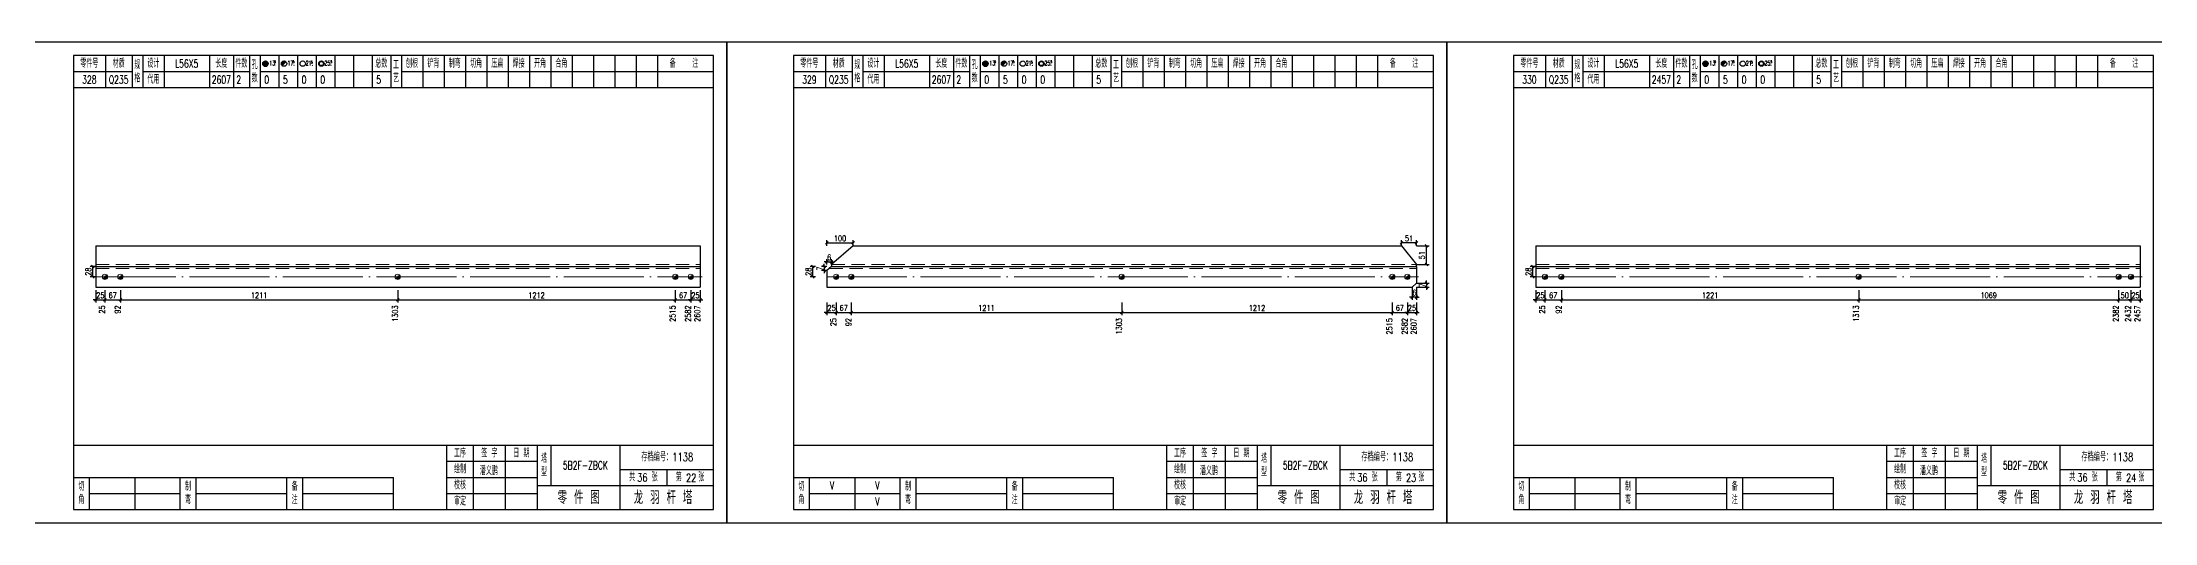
# Model space of a CAD drawing. Header units: millimetres. Extents: x 0 to 30240, y -10896 to -1348.
# Drawn here: x 5683 to 6476, y -2530 to -2350 of the extents above; entities that cross this region are included whole.
import ezdxf
from ezdxf.enums import TextEntityAlignment as Align

# ---------------------------------------------------------------- set-up
doc = ezdxf.new("R2010")
doc.units = ezdxf.units.MM
doc.header["$LTSCALE"] = 20
doc.header["$PDMODE"] = 1
doc.linetypes.add('DASHDOT2X', pattern=[1.75, 1.5, -0.125, 0, -0.125])
doc.linetypes.add('HIDDEN', pattern=[0.375, 0.25, -0.125])
for name, color, linetype, lineweight in [('1', 7, 'Continuous', 25), ('11', 3, 'Continuous', 13), ('2', 1, 'HIDDEN', 13), ('5', 1, 'Continuous', 13), ('7', 2, 'DASHDOT2X', 13)]:
    doc.layers.add(name, color=color, linetype=linetype, lineweight=lineweight)
doc.styles.get("Standard").update_dxf_attribs({"font": 'simplex', "width": 0.7, "bigfont": 'gbhzfs.shx'})
doc.styles.add('SYMBOL_TXT', font='txt.shx', dxfattribs={"width": 0.6})
doc.styles.add('TITLE_TXT', font='simplex.shx', dxfattribs={"width": 0.75, "height": 2.5, "bigfont": 'gbhzfs.shx'})
doc.dimstyles.get("Standard").update_dxf_attribs({"dimtxt": 2.1, "dimasz": 1, "dimexe": 1.05, "dimexo": 0, "dimgap": 0.63, "dimtad": 1, "dimzin": 0, "dimdsep": 46, "dimtxsty": 'standard', "dimblk": 'OBLIQUE', "dimblk1": 'OBLIQUE', "dimblk2": 'OBLIQUE', "dimcen": 0.09, "dimadec": 0, "dimazin": 0, "dimtfac": 1, "dimtdec": 1, "dimtix": 1, "dimtmove": 0, "dimatfit": 3, "dimfxl": 0, "dimtolj": 1, "dimtzin": 0, "dimarcsym": 0})
pattern_1 = [(0, (-3, 0), (0, 0.0125), [])]

# ---------------------------------------------------------------- blocks, each defined once
blk = doc.blocks.new('M12_HOLE')
h = blk.add_hatch()
h.set_pattern_fill('LINE', scale=0.1, style=0)
h.set_pattern_definition(pattern_1)
h.paths.add_polyline_path([(-5, 0, 1), (-1, 0, 1)])
at = {"color": 7}
blk.add_circle((-3, 0), 2, dxfattribs=at)
at = {"color": 7, "attachment_point": 1, "style": 'SYMBOL_TXT'}
for s, insert, char_height, width in [('13\\f??|b0|i0|c0|p54;.', (-0.1, 2.1), 3.5, 5.707), ('5', (3.7, 2.3), 1.8, 2.931)]:
    blk.add_mtext(s, dxfattribs=dict(at, insert=insert, char_height=char_height, width=width))
blk = doc.blocks.new('M16_HOLE')
h = blk.add_hatch()
h.set_pattern_fill('LINE', scale=0.1, style=0)
h.set_pattern_definition(pattern_1)
h.paths.add_polyline_path([(-1.6, 1.4, 0.668179), (-5, 0, 0.198912), (-4.4, -1.4)])
at = {"color": 7}
blk.add_circle((-3, 0), 2, dxfattribs=at)
at = {"color": 7, "attachment_point": 1, "style": 'SYMBOL_TXT'}
for s, insert, char_height, width in [('17.', (-0.4, 2.1), 3.5, 6.316), ('5', (3.6, 2.3), 1.8, 1.822)]:
    blk.add_mtext(s, dxfattribs=dict(at, insert=insert, char_height=char_height, width=width))
blk = doc.blocks.new('M20_HOLE')
at = {"color": 7}
blk.add_circle((-3, 0), 2, dxfattribs=at)
at = {"color": 7, "attachment_point": 1, "style": 'SYMBOL_TXT'}
for s, insert, char_height, width in [('21.', (-0.7, 2), 3.5, 6.074), ('5', (3.3, 2), 1.8, 1.458)]:
    blk.add_mtext(s, dxfattribs=dict(at, insert=insert, char_height=char_height, width=width))
blk = doc.blocks.new('M24_HOLE')
at = {"color": 7}
for radius in [2, 1.5]:
    blk.add_circle((-3, 0), radius, dxfattribs=at)
at = {"color": 7, "attachment_point": 1, "style": 'SYMBOL_TXT'}
for s, insert, char_height, width in [('25.', (-0.7, 2.1), 3.5, 2.429), ('5', (3.9, 2.3), 1.8, 1.944)]:
    blk.add_mtext(s, dxfattribs=dict(at, insert=insert, char_height=char_height, width=width))
blk = doc.blocks.new('JgCard')
for p, q in [((270, 180), (0, 180)), ((0, 180), (0, 0)), ((265, 175), (25, 175)), ((25, 175), (25, 5)), ((37, 175), (37, 163)), ((47, 175), (47, 163)), ((51, 175), (51, 163)), ((59, 175), (59, 163)), ((76, 175), (76, 163)), ((85, 175), (85, 163)), ((91, 175), (91, 163)), ((95, 175), (95, 163)), ((102, 175), (102, 163)), ((109, 175), (109, 163)), ((116, 175), (116, 163)), ((123, 175), (123, 163)), ((130, 175), (130, 163)), ((137, 175), (137, 163)), ((144, 175), (144, 163)), ((148, 175), (148, 163)), ((156, 175), (156, 163)), ((164, 175), (164, 163)), ((172, 175), (172, 163)), ((180, 175), (180, 163)), ((188, 175), (188, 163)), ((196, 175), (196, 163)), ((204, 175), (204, 163)), ((212, 175), (212, 163)), ((220, 175), (220, 163)), ((228, 175), (228, 163)), ((236, 175), (236, 163)), ((244, 175), (244, 163)), ((265, 5), (265, 175)), ((270, 0), (270, 180)), ((25, 169), (47, 169)), ((51, 169), (91, 169)), ((95, 169), (144, 169)), ((148, 169), (265, 169)), ((25, 163), (265, 163)), ((25, 29), (265, 29)), ((165, 5), (165, 29)), ((175, 5), (175, 29)), ((187, 5), (187, 29)), ((199, 5), (199, 29)), ((204, 29), (204, 14)), ((230, 5), (230, 29)), ((25, 17), (145, 17)), ((31, 5), (31, 17)), ((48, 17), (48, 5)), ((65, 5), (65, 17)), ((71, 5), (71, 17)), ((105, 5), (105, 17)), ((111, 5), (111, 17)), ((145, 5), (145, 17)), ((165, 23), (199, 23)), ((165, 17), (199, 17)), ((230, 20), (265, 20)), ((247.5, 20), (247.5, 14)), ((31, 11), (65, 11)), ((71, 11), (105, 11)), ((111, 11), (145, 11)), ((165, 11), (199, 11)), ((199, 14), (265, 14)), ((0, 0), (270, 0)), ((25, 5), (265, 5))]:
    blk.add_line(p, q)
blk.add_lwpolyline([(96.03, 171.99, -1), (98.03, 171.99, -1)], format="xyb", close=True)
blk.add_point((145, 96))
at = {"xscale": 0.5, "yscale": 0.5, "zscale": 0.5}
for name, p in [('M12_HOLE', (98.53, 171.99)), ('M16_HOLE', (105.5, 172)), ('M20_HOLE', (112.5, 172)), ('M24_HOLE', (119.5, 172))]:
    blk.add_blockref(name, p, dxfattribs=at)
at = {"style": 'TITLE_TXT', "width": 0.75}
for s, height, p in [('存档编号：1138', 3.076, (238.02, 23.07)), ('潘义鹏', 3, (177.45, 17.91)), ('龙 羽 杆 塔', 5, (235.17, 6.97))]:
    blk.add_text(s, height=height, dxfattribs=at).set_placement(p)
at = {"attachment_point": 5, "style": 'TITLE_TXT'}
for s, insert, char_height, width in [('零件号', (31, 172), 3, 15), ('材质', (42, 172), 3, 8), ('规格', (49, 169), 3, 4), ('代用', (55, 166), 3, 8), ('设计', (55, 172), 3, 8), ('长度', (80.5, 172), 3, 8), ('件数', (88, 172), 3, 6), ('孔数', (93, 169), 3, 4), ('总数', (140.5, 172), 3, 7), ('工\\P艺', (146, 169), 3, 4), ('刨根', (152, 172), 3, 8), ('铲背', (160, 172), 3, 8), ('制弯', (168, 172), 3, 8), ('切角', (176, 172), 3, 8), ('压扁', (184, 172), 3, 8), ('焊接', (192, 172), 3, 8), ('开角', (200, 172), 3, 8), ('合角', (208, 172), 3, 8), ('备    注', (254, 172), 3, 22), ('工序', (170, 26), 3, 10), ('签 字', (181, 26), 3, 12), ('日 期', (193, 26), 3, 12), ('塔\\P型', (201.5, 21.5), 3, 5), ('绘制', (170, 20), 3, 10), ('共    张', (238.75, 17), 3, 17.5), ('第    张', (256.25, 17), 3, 17.5), ('切\\P角', (28, 11), 3, 6), ('制\\P弯', (68, 11), 3, 6), ('备\\P注', (108, 11), 3, 6), ('校核', (170, 14), 3, 10), ('审定', (170, 8), 3, 10), ('零 件 图', (214.5, 9.5), 5, 31)]:
    blk.add_mtext(s, dxfattribs=dict(at, insert=insert, char_height=char_height, width=width))
blk = doc.blocks.new('M16')
for p, q in [((-0.71, -0.71), (0.71, 0.71)), ((-0.4, 0), (0.4, 0)), ((0, 0.4), (0, -0.4))]:
    blk.add_line(p, q)
blk.add_circle((0, 0), 1)
for radius in [0.8, 0.6, 0.4, 0.2]:
    blk.add_arc((0, 0), radius, 225, 45)
blk = doc.blocks.new('_Oblique')
at = {"color": 0, "linetype": 'ByBlock', "lineweight": -2}
blk.add_line((-0.5, -0.5), (0.5, 0.5), dxfattribs=at)
blk = doc.blocks.new('*D883')
at = {"layer": '11', "color": 0, "lineweight": -2}
for p, q in [((5703.4, -2446.95), (5702.4, -2446.95)), ((5703.4, -2443.27), (5703.4, -2448)), ((5703.4, -2446.95), (5706.84, -2446.95)), ((5706.84, -2443.27), (5706.84, -2448)), ((5706.84, -2446.95), (5707.84, -2446.95))]:
    blk.add_line(p, q, dxfattribs=at)
at = {"layer": 'Defpoints', "color": 0}
for p in [(5703.4, -2443.27), (5706.84, -2443.27), (5706.84, -2446.95)]:
    blk.add_point(p, dxfattribs=at)
at = {"layer": '11', "color": 0, "lineweight": -2}
blk.add_blockref('_Oblique', (5703.4, -2446.95), dxfattribs=at)
at = {"layer": '11', "color": 0, "lineweight": -2, "rotation": 180}
blk.add_blockref('_Oblique', (5706.84, -2446.95), dxfattribs=at)
at = {"layer": '11', "color": 0, "insert": (5705.12, -2445.27), "char_height": 2.1, "attachment_point": 5}
blk.add_mtext('\\A1;25', dxfattribs=at)
blk = doc.blocks.new('*D888')
at = {"layer": '11', "color": 0, "lineweight": -2}
for p, q in [((5926.56, -2446.95), (5925.56, -2446.95)), ((5926.56, -2443.27), (5926.56, -2448)), ((5926.56, -2446.95), (5930, -2446.95)), ((5930, -2443.27), (5930, -2448)), ((5930, -2446.95), (5931, -2446.95))]:
    blk.add_line(p, q, dxfattribs=at)
at = {"layer": 'Defpoints', "color": 0}
for p in [(5926.56, -2443.27), (5930, -2443.27), (5930, -2446.95)]:
    blk.add_point(p, dxfattribs=at)
at = {"layer": '11', "color": 0, "lineweight": -2}
blk.add_blockref('_Oblique', (5926.56, -2446.95), dxfattribs=at)
at = {"layer": '11', "color": 0, "lineweight": -2, "rotation": 180}
blk.add_blockref('_Oblique', (5930, -2446.95), dxfattribs=at)
at = {"layer": '11', "color": 0, "insert": (5928.28, -2445.27), "char_height": 2.1, "attachment_point": 5}
blk.add_mtext('\\A1;25', dxfattribs=at)
blk = doc.blocks.new('*D890')
at = {"layer": '11', "color": 0, "lineweight": -2}
for p, q in [((5977.6, -2451.67), (5976.6, -2451.67)), ((5977.6, -2448), (5977.6, -2452.72)), ((5977.6, -2451.67), (5981.04, -2451.67)), ((5981.04, -2448), (5981.04, -2452.72)), ((5981.04, -2451.67), (5982.04, -2451.67))]:
    blk.add_line(p, q, dxfattribs=at)
at = {"layer": 'Defpoints', "color": 0}
for p in [(5977.6, -2448), (5981.04, -2448), (5981.04, -2451.67)]:
    blk.add_point(p, dxfattribs=at)
at = {"layer": '11', "color": 0, "lineweight": -2}
blk.add_blockref('_Oblique', (5977.6, -2451.67), dxfattribs=at)
at = {"layer": '11', "color": 0, "lineweight": -2, "rotation": 180}
blk.add_blockref('_Oblique', (5981.04, -2451.67), dxfattribs=at)
at = {"layer": '11', "color": 0, "insert": (5979.32, -2449.99), "char_height": 2.1, "attachment_point": 5}
blk.add_mtext('\\A1;25', dxfattribs=at)
blk = doc.blocks.new('*D895')
at = {"layer": '11', "color": 0, "lineweight": -2}
for p, q in [((6195.26, -2451.67), (6194.26, -2451.67)), ((6195.26, -2448), (6195.26, -2452.72)), ((6195.26, -2451.67), (6198.7, -2451.67)), ((6198.7, -2448), (6198.7, -2452.72)), ((6198.7, -2451.67), (6199.7, -2451.67))]:
    blk.add_line(p, q, dxfattribs=at)
at = {"layer": 'Defpoints', "color": 0}
for p in [(6195.26, -2448), (6198.7, -2448), (6198.7, -2451.67)]:
    blk.add_point(p, dxfattribs=at)
at = {"layer": '11', "color": 0, "lineweight": -2}
blk.add_blockref('_Oblique', (6195.26, -2451.67), dxfattribs=at)
at = {"layer": '11', "color": 0, "lineweight": -2, "rotation": 180}
blk.add_blockref('_Oblique', (6198.7, -2451.67), dxfattribs=at)
at = {"layer": '11', "color": 0, "insert": (6196.98, -2449.99), "char_height": 2.1, "attachment_point": 5}
blk.add_mtext('\\A1;25', dxfattribs=at)
blk = doc.blocks.new('*D897')
at = {"layer": '11', "color": 0, "lineweight": -2}
for p, q in [((5977.6, -2433.76), (5977.6, -2431.66)), ((5979.25, -2433.76), (5979.25, -2431.66)), ((5977.6, -2432.71), (5976.6, -2432.71)), ((5977.6, -2432.71), (5979.25, -2432.71)), ((5979.25, -2432.71), (5980.25, -2432.71))]:
    blk.add_line(p, q, dxfattribs=at)
at = {"layer": 'Defpoints', "color": 0}
for p in [(5977.6, -2433.76), (5979.25, -2432.71), (5979.25, -2433.76)]:
    blk.add_point(p, dxfattribs=at)
at = {"layer": '11', "color": 0, "lineweight": -2}
blk.add_blockref('_Oblique', (5977.6, -2432.71), dxfattribs=at)
at = {"layer": '11', "color": 0, "lineweight": -2, "rotation": 180}
blk.add_blockref('_Oblique', (5979.25, -2432.71), dxfattribs=at)
at = {"layer": '11', "color": 0, "insert": (5978.43, -2431.03), "char_height": 2.1, "attachment_point": 5}
blk.add_mtext('\\A1;6', dxfattribs=at)
blk = doc.blocks.new('*D898')
at = {"layer": '11', "color": 0, "lineweight": -2}
for p, q in [((5977.6, -2434.45), (5975.5, -2434.45)), ((5977.6, -2435.98), (5975.5, -2435.98)), ((5976.55, -2434.45), (5976.55, -2433.45)), ((5976.55, -2434.45), (5976.55, -2435.98)), ((5976.55, -2435.98), (5976.55, -2436.98))]:
    blk.add_line(p, q, dxfattribs=at)
at = {"layer": 'Defpoints', "color": 0}
for p in [(5976.55, -2435.98), (5977.6, -2434.45), (5977.6, -2435.98)]:
    blk.add_point(p, dxfattribs=at)
at = {"layer": '11', "color": 0, "lineweight": -2}
for p, rotation in [((5976.55, -2434.45), 270), ((5976.55, -2435.98), 90)]:
    blk.add_blockref('_Oblique', p, dxfattribs=dict(at, rotation=rotation))
at = {"layer": '11', "color": 0, "insert": (5974.87, -2435.22), "char_height": 2.1, "attachment_point": 5, "rotation": 90}
blk.add_mtext('\\A1;7', dxfattribs=at)
blk = doc.blocks.new('*D899')
at = {"layer": '11', "color": 0, "lineweight": -2}
for p, q in [((6202.38, -2440.7), (6202.38, -2439.7)), ((6198.7, -2440.7), (6203.43, -2440.7)), ((6198.7, -2442.22), (6203.43, -2442.22)), ((6202.38, -2440.7), (6202.38, -2442.22)), ((6202.38, -2442.22), (6202.38, -2443.22))]:
    blk.add_line(p, q, dxfattribs=at)
at = {"layer": 'Defpoints', "color": 0}
for p in [(6198.7, -2440.7), (6198.7, -2442.22), (6202.38, -2442.22)]:
    blk.add_point(p, dxfattribs=at)
at = {"layer": '11', "color": 0, "lineweight": -2}
for p, rotation in [((6202.38, -2440.7), 270), ((6202.38, -2442.22), 90)]:
    blk.add_blockref('_Oblique', p, dxfattribs=dict(at, rotation=rotation))
at = {"layer": '11', "color": 0, "insert": (6200.7, -2441.46), "char_height": 2.1, "attachment_point": 5, "rotation": 90}
blk.add_mtext('\\A1;7', dxfattribs=at)
blk = doc.blocks.new('*D900')
at = {"layer": '11', "color": 0, "lineweight": -2}
for p, q in [((6197.05, -2445.9), (6196.05, -2445.9)), ((6197.05, -2442.22), (6197.05, -2446.95)), ((6198.7, -2445.9), (6197.05, -2445.9)), ((6198.7, -2442.22), (6198.7, -2446.95)), ((6198.7, -2445.9), (6199.7, -2445.9))]:
    blk.add_line(p, q, dxfattribs=at)
at = {"layer": 'Defpoints', "color": 0}
for p in [(6197.05, -2442.22), (6197.05, -2445.9), (6198.7, -2442.22)]:
    blk.add_point(p, dxfattribs=at)
at = {"layer": '11', "color": 0, "lineweight": -2}
blk.add_blockref('_Oblique', (6197.05, -2445.9), dxfattribs=at)
at = {"layer": '11', "color": 0, "lineweight": -2, "rotation": 180}
blk.add_blockref('_Oblique', (6198.7, -2445.9), dxfattribs=at)
at = {"layer": '11', "color": 0, "insert": (6197.87, -2444.22), "char_height": 2.1, "attachment_point": 5}
blk.add_mtext('\\A1;6', dxfattribs=at)
blk = doc.blocks.new('*D902')
at = {"layer": '11', "color": 0, "lineweight": -2}
for p, q in [((6193.05, -2426.68), (6193.05, -2424.58)), ((6198.7, -2425.63), (6193.05, -2425.63)), ((6198.7, -2426.68), (6198.7, -2424.58))]:
    blk.add_line(p, q, dxfattribs=at)
at = {"layer": 'Defpoints', "color": 0}
for p in [(6193.05, -2425.63), (6193.05, -2426.68), (6198.7, -2426.68)]:
    blk.add_point(p, dxfattribs=at)
at = {"layer": '11', "color": 0, "lineweight": -2, "rotation": 180}
blk.add_blockref('_Oblique', (6193.05, -2425.63), dxfattribs=at)
at = {"layer": '11', "color": 0, "lineweight": -2}
blk.add_blockref('_Oblique', (6198.7, -2425.63), dxfattribs=at)
at = {"layer": '11', "color": 0, "insert": (6195.88, -2423.95), "char_height": 2.1, "attachment_point": 5}
blk.add_mtext('\\A1;51', dxfattribs=at)
blk = doc.blocks.new('*D904')
at = {"layer": '11', "color": 0, "lineweight": -2}
for p, q in [((6243.4, -2446.95), (6242.4, -2446.95)), ((6243.4, -2443.27), (6243.4, -2448)), ((6243.4, -2446.95), (6246.84, -2446.95)), ((6246.84, -2443.27), (6246.84, -2448)), ((6246.84, -2446.95), (6247.84, -2446.95))]:
    blk.add_line(p, q, dxfattribs=at)
at = {"layer": 'Defpoints', "color": 0}
for p in [(6243.4, -2443.27), (6246.84, -2443.27), (6246.84, -2446.95)]:
    blk.add_point(p, dxfattribs=at)
at = {"layer": '11', "color": 0, "lineweight": -2}
blk.add_blockref('_Oblique', (6243.4, -2446.95), dxfattribs=at)
at = {"layer": '11', "color": 0, "lineweight": -2, "rotation": 180}
blk.add_blockref('_Oblique', (6246.84, -2446.95), dxfattribs=at)
at = {"layer": '11', "color": 0, "insert": (6245.12, -2445.27), "char_height": 2.1, "attachment_point": 5}
blk.add_mtext('\\A1;25', dxfattribs=at)
blk = doc.blocks.new('*D909')
at = {"layer": '11', "color": 0, "lineweight": -2}
for p, q in [((6466.56, -2446.95), (6465.56, -2446.95)), ((6466.56, -2443.27), (6466.56, -2448)), ((6466.56, -2446.95), (6470, -2446.95)), ((6470, -2443.27), (6470, -2448)), ((6470, -2446.95), (6471, -2446.95))]:
    blk.add_line(p, q, dxfattribs=at)
at = {"layer": 'Defpoints', "color": 0}
for p in [(6466.56, -2443.27), (6470, -2443.27), (6470, -2446.95)]:
    blk.add_point(p, dxfattribs=at)
at = {"layer": '11', "color": 0, "lineweight": -2}
blk.add_blockref('_Oblique', (6466.56, -2446.95), dxfattribs=at)
at = {"layer": '11', "color": 0, "lineweight": -2, "rotation": 180}
blk.add_blockref('_Oblique', (6470, -2446.95), dxfattribs=at)
at = {"layer": '11', "color": 0, "insert": (6468.28, -2445.27), "char_height": 2.1, "attachment_point": 5}
blk.add_mtext('\\A1;25', dxfattribs=at)

msp = doc.modelspace()

# ---------------------------------------------------------------- linework, layer by layer
at = {"layer": '1'}
for p, q in [((5703.4, -2426.685), (5703.4, -2442.225)), ((5703.4, -2426.685), (5930, -2426.685)), ((5930, -2426.685), (5930, -2442.225)), ((5987.392, -2426.685), (5979.251, -2433.761)), ((5987.392, -2426.685), (6193.052, -2426.685)), ((6193.052, -2426.685), (6198.7, -2433.761)), ((6243.4, -2426.685), (6243.4, -2442.225)), ((6243.4, -2426.685), (6470, -2426.685)), ((6470, -2426.685), (6470, -2442.225)), ((5703.4, -2434.455), (5930, -2434.455)), ((5979.251, -2434.455), (5977.6, -2435.981)), ((5977.6, -2435.981), (5977.6, -2442.225)), ((5979.251, -2433.761), (5979.251, -2434.455)), ((5979.251, -2434.455), (6198.7, -2434.455)), ((6198.7, -2434.455), (6198.7, -2433.761)), ((6198.7, -2434.455), (6198.7, -2440.699)), ((6243.4, -2434.455), (6470, -2434.455)), ((5703.4, -2442.225), (5930, -2442.225)), ((5977.6, -2442.225), (6197.047, -2442.225)), ((6197.047, -2442.225), (6198.7, -2440.699)), ((6243.4, -2442.225), (6470, -2442.225))]:
    msp.add_line(p, q, dxfattribs=at)
at = {"layer": '2'}
for p, q in [((5703.4, -2433.761), (5930, -2433.761)), ((5703.4, -2435.149), (5930, -2435.149)), ((5978.501, -2435.149), (6198.7, -2435.149)), ((5979.251, -2433.761), (6198.7, -2433.761)), ((6243.4, -2433.761), (6470, -2433.761)), ((6243.4, -2435.149), (6470, -2435.149))]:
    msp.add_line(p, q, dxfattribs=at)
at = {"layer": '7'}
for p, q in [((5703.4, -2438.34), (5930.76, -2438.34)), ((5977.6, -2438.34), (6199.46, -2438.34)), ((6243.4, -2438.34), (6470.76, -2438.34))]:
    msp.add_line(p, q, dxfattribs=at)

# ---------------------------------------------------------------- block references
at = {"layer": '1'}
for p in [(5670, -2530.455), (5940, -2530.455), (6210, -2530.455)]:
    msp.add_blockref('JgCard', p, dxfattribs=at)
at = {"layer": '5'}
for p in [(5706.84, -2438.34), (5712.664, -2438.34), (5816.658, -2438.34), (5920.736, -2438.34), (5926.56, -2438.34), (5981.04, -2438.34), (5986.722, -2438.34), (6088.109, -2438.34), (6189.578, -2438.34), (6195.26, -2438.34), (6246.84, -2438.34), (6253.019, -2438.34), (6364.493, -2438.34), (6461.949, -2438.34), (6466.56, -2438.34)]:
    msp.add_blockref('M16', p, dxfattribs=at)

# ---------------------------------------------------------------- texts
at = {"style": 'TITLE_TXT', "width": 0.75}
for s, p in [('36', (5906.438, -2515.024)), ('22', (5924.744, -2515.114)), ('36', (6176.438, -2515.024)), ('23', (6194.744, -2515.114)), ('36', (6446.438, -2515.024)), ('24', (6464.744, -2515.114))]:
    msp.add_text(s, height=3, dxfattribs=at).set_placement(p)
at = {"layer": '1', "width": 0.7}
for s, p in [('L56X5', (5737.5, -2358.455)), ('L56X5', (6007.5, -2358.455)), ('L56X5', (6277.5, -2358.455)), ('328', (5701, -2364.455)), ('Q235', (5712, -2364.455)), ('2607', (5750.5, -2364.455)), ('2', (5757, -2364.455)), ('0', (5767.5, -2364.455)), ('5', (5774.5, -2364.455)), ('0', (5781.5, -2364.455)), ('0', (5788.5, -2364.455)), ('5', (5809.5, -2364.455)), ('329', (5971, -2364.455)), ('Q235', (5982, -2364.455)), ('2607', (6020.5, -2364.455)), ('2', (6027, -2364.455)), ('0', (6037.5, -2364.455)), ('5', (6044.5, -2364.455)), ('0', (6051.5, -2364.455)), ('0', (6058.5, -2364.455)), ('5', (6079.5, -2364.455)), ('330', (6241, -2364.455)), ('Q235', (6252, -2364.455)), ('2457', (6290.5, -2364.455)), ('2', (6297, -2364.455)), ('0', (6307.5, -2364.455)), ('5', (6314.5, -2364.455)), ('0', (6321.5, -2364.455)), ('0', (6328.5, -2364.455)), ('5', (6349.5, -2364.455)), ('V', (5979.5, -2516.455)), ('V', (5996.5, -2516.455)), ('V', (5996.5, -2522.455))]:
    msp.add_text(s, height=3, dxfattribs=at).set_placement(p, align=Align.MIDDLE_CENTER)
for s, p in [('25', (5706.84, -2449.05)), ('92', (5712.658, -2449.05)), ('1303', (5816.699, -2449.05)), ('2515', (5920.739, -2449.05)), ('2582', (5926.557, -2449.05)), ('2607', (5930, -2449.05)), ('25', (5981.04, -2453.775)), ('92', (5986.717, -2453.775)), ('1303', (6088.149, -2453.775)), ('2515', (6189.577, -2453.775)), ('2582', (6195.258, -2453.775)), ('2607', (6198.7, -2453.775)), ('25', (6246.84, -2449.05)), ('92', (6253.061, -2449.05)), ('1313', (6364.536, -2449.05)), ('2382', (6461.949, -2449.05)), ('2432', (6466.56, -2449.05)), ('2457', (6470, -2449.05))]:
    msp.add_text(s, height=2.1, rotation=90, dxfattribs=at).set_placement(p, align=Align.RIGHT)
at = {"layer": '1', "char_height": 3, "width": 26, "attachment_point": 5}
for insert in [(5887, -2508.955), (6157, -2508.955), (6427, -2508.955)]:
    msp.add_mtext('5B2F-ZBCK', dxfattribs=dict(at, insert=insert))

# ---------------------------------------------------------------- dimensions: what is measured, and where the dimension line sits
at = {"layer": '1'}
for base, p1, p2 in [((5702.35, -2434.455), (5703.35, -2438.34), (5703.35, -2434.455)), ((5972.35, -2434.455), (5973.35, -2438.34), (5973.35, -2434.455)), ((6242.35, -2434.455), (6243.35, -2438.34), (6243.35, -2434.455))]:
    msp.add_linear_dim(base=base, p1=p1, p2=p2, angle=90, text='28', dimstyle='standard', dxfattribs=at).render()
at = {"layer": '11'}
for base, p1, p2, text in [((5987.392, -2425.635), (5977.6, -2426.685), (5987.392, -2426.685), '100'), ((5712.664, -2446.95), (5706.84, -2443.275), (5712.664, -2443.275), '67'), ((5816.658, -2446.95), (5712.664, -2443.275), (5816.658, -2443.275), '1211'), ((5920.736, -2446.95), (5816.658, -2443.275), (5920.736, -2443.275), '1212'), ((5926.56, -2446.95), (5920.736, -2443.275), (5926.56, -2443.275), '67'), ((6253.019, -2446.95), (6246.84, -2443.275), (6253.019, -2443.275), '67'), ((6364.493, -2446.95), (6253.019, -2443.275), (6364.493, -2443.275), '1221'), ((6461.949, -2446.95), (6364.493, -2443.275), (6461.949, -2443.275), '1069'), ((6466.56, -2446.95), (6461.949, -2443.275), (6466.56, -2443.275), '50'), ((5986.722, -2451.675), (5981.04, -2448), (5986.722, -2448), '67'), ((6088.109, -2451.675), (5986.722, -2448), (6088.109, -2448), '1211'), ((6189.578, -2451.675), (6088.109, -2448), (6189.578, -2448), '1212'), ((6195.26, -2451.675), (6189.578, -2448), (6195.26, -2448), '67')]:
    msp.add_linear_dim(base=base, p1=p1, p2=p2, text=text, dimstyle='standard', dxfattribs=at).render()
for base, p1, p2, text, picture, middle in [((6193.052, -2425.635), (6198.7, -2426.685), (6193.052, -2426.685), '51', '*D902', (6195.876, -2423.955)), ((5979.251, -2432.711), (5977.6, -2433.761), (5979.251, -2433.761), '6', '*D897', (5978.426, -2431.031)), ((5706.84, -2446.95), (5703.4, -2443.275), (5706.84, -2443.275), '25', '*D883', (5705.12, -2445.27)), ((5930, -2446.95), (5926.56, -2443.275), (5930, -2443.275), '25', '*D888', (5928.28, -2445.27)), ((6197.047, -2445.9), (6198.7, -2442.225), (6197.047, -2442.225), '6', '*D900', (6197.873, -2444.22)), ((6246.84, -2446.95), (6243.4, -2443.275), (6246.84, -2443.275), '25', '*D904', (6245.12, -2445.27)), ((6470, -2446.95), (6466.56, -2443.275), (6470, -2443.275), '25', '*D909', (6468.28, -2445.27)), ((5981.04, -2451.675), (5977.6, -2448), (5981.04, -2448), '25', '*D890', (5979.32, -2449.995)), ((6198.7, -2451.675), (6195.26, -2448), (6198.7, -2448), '25', '*D895', (6196.98, -2449.995))]:
    dim = msp.add_linear_dim(base=base, p1=p1, p2=p2, text=text, dimstyle='standard', dxfattribs=at)
    dim.commit()
    dim.dimension.update_dxf_attribs({"geometry": picture, "text_midpoint": middle})
msp.add_linear_dim(base=(6202.375, -2426.685), p1=(6198.7, -2433.761), p2=(6198.7, -2426.685), angle=90, text='51', dimstyle='standard', dxfattribs=at).render()
for base, p1, p2, picture, middle in [((5976.55, -2435.981), (5977.6, -2434.455), (5977.6, -2435.981), '*D898', (5974.87, -2435.218)), ((6202.375, -2442.225), (6198.7, -2440.699), (6198.7, -2442.225), '*D899', (6200.695, -2441.462))]:
    dim = msp.add_linear_dim(base=base, p1=p1, p2=p2, angle=90, text='7', dimstyle='standard', dxfattribs=at)
    dim.commit()
    dim.dimension.update_dxf_attribs({"geometry": picture, "text_midpoint": middle})

doc.saveas('drawing.dxf')
